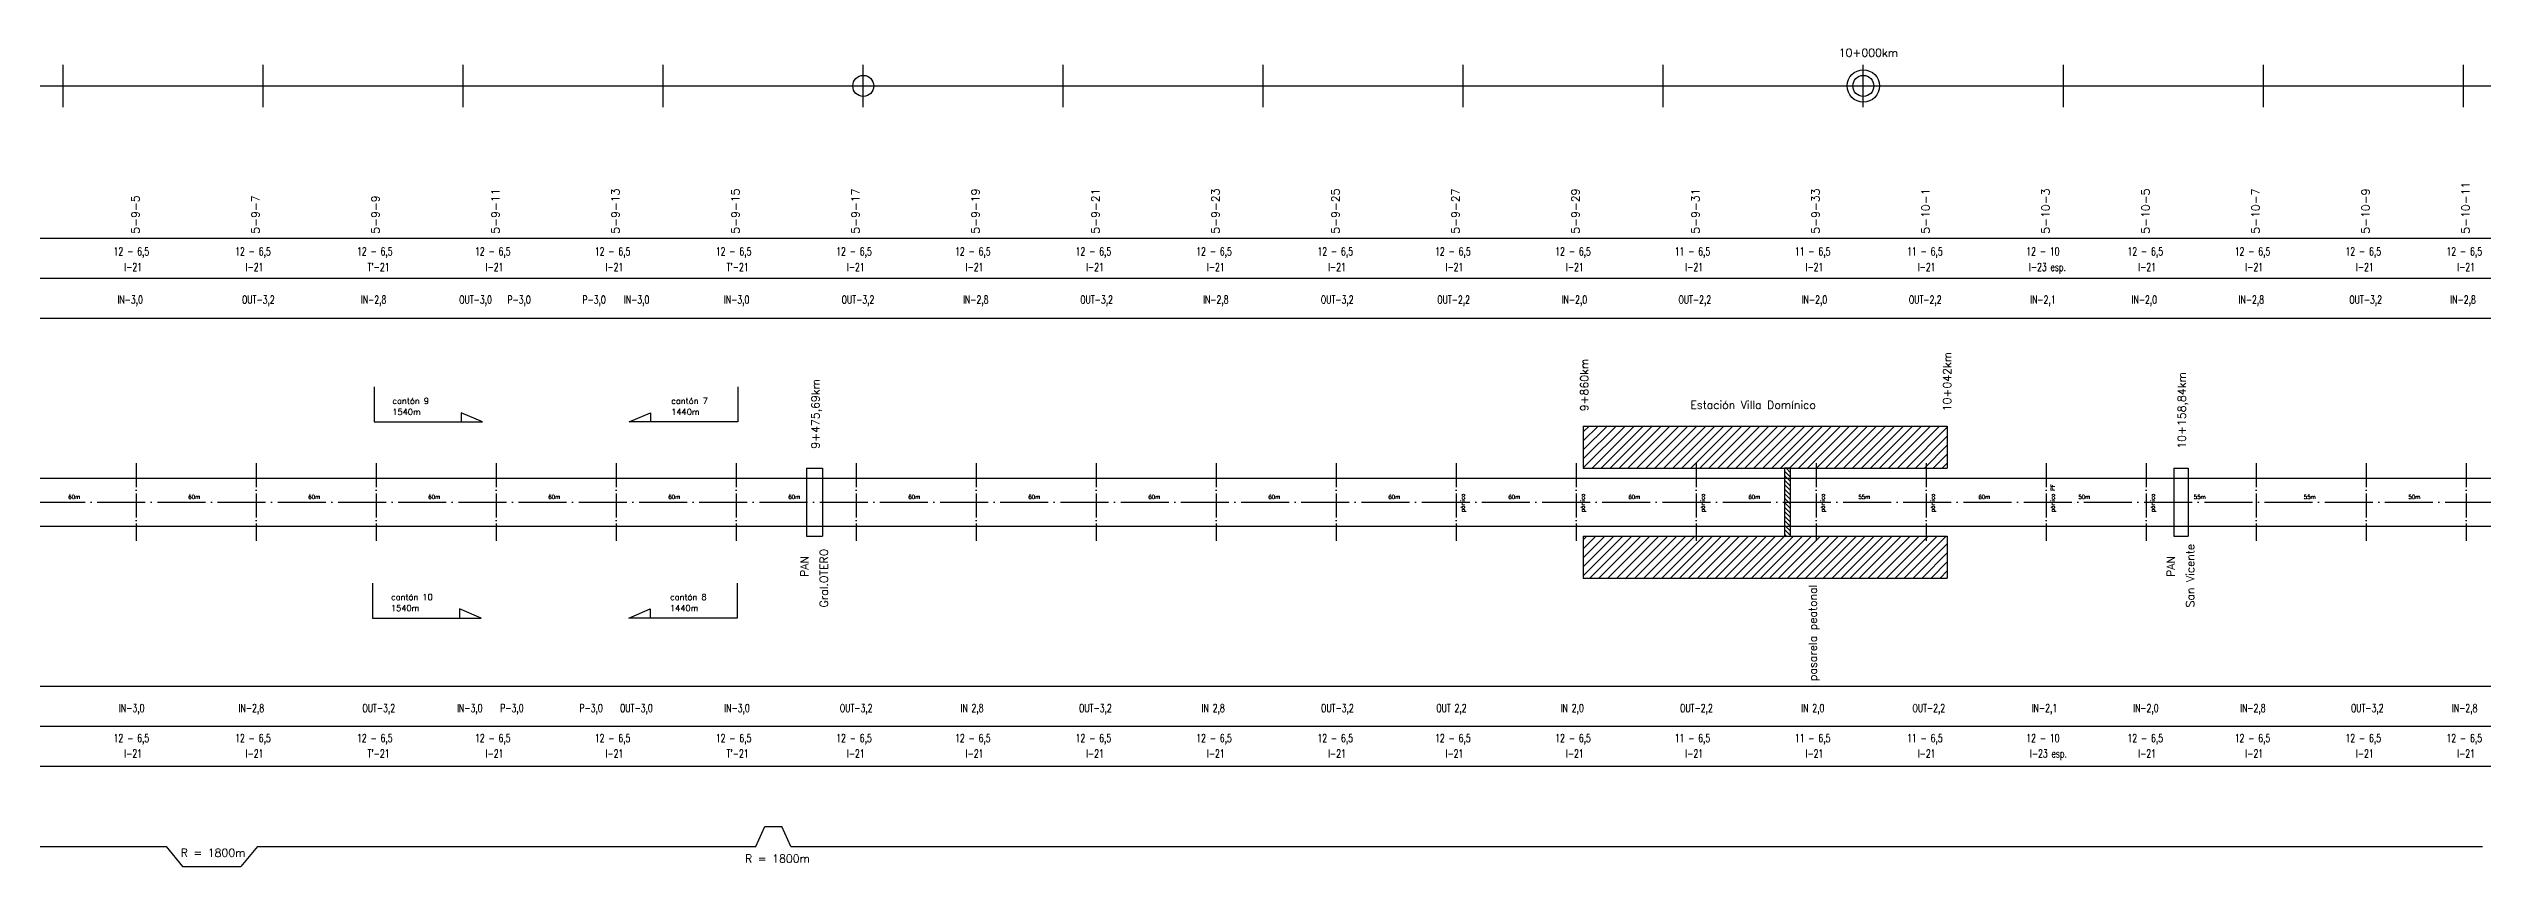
# Model space of a CAD drawing. Header units: millimetres. Extents: x 56 to 21898, y 145 to 1565.
# Drawn here: x 5161 to 6378, y 145 to 554 of the extents above; entities that cross this region are included whole.
import ezdxf

# ---------------------------------------------------------------- set-up
doc = ezdxf.new("R2010")
doc.units = ezdxf.units.MM
doc.linetypes.add('ACAD_ISO04W100', pattern=[30, 24, -3, 0, -3])
for name, color, linetype in [('catenaria via ascendente', 7, 'Continuous'), ('catenaria vía descendente', 7, 'Continuous'), ('Eje de entrevías', 1, 'Continuous'), ('longitud vano', 7, 'Continuous'), ('Nº de poste', 6, 'Continuous'), ('progresivas', 4, 'Continuous'), ('TEXTOS', 3, 'Continuous')]:
    doc.layers.add(name, color=color, linetype=linetype)
doc.styles.add('STYLE1', font='romans.shx')
pattern_1 = [(45, (-171.9055, -722.557), (-2.245064, 2.245064), [])]

msp = doc.modelspace()

# ---------------------------------------------------------------- hatches: boundary and pattern name
h = msp.add_hatch()
h.set_pattern_fill('ANSI31', color=8, style=0)
h.set_pattern_definition(pattern_1)
h.paths.add_polyline_path([(6110.2, 365), (5928.2, 365), (5928.2, 344), (6110.2, 344)])
h = msp.add_hatch()
h.set_pattern_fill('ANSI31', color=8, scale=0.5, angle=90, style=0)
h.set_pattern_definition([(135, (-184.6494, -722.5569), (-1.122532, -1.122532), [])])
h.paths.add_polyline_path([(6031.8, 310), (6031.8, 344), (6028.8, 344), (6028.8, 310)])
h = msp.add_hatch()
h.set_pattern_fill('ANSI31', color=8, style=0)
h.set_pattern_definition(pattern_1)
h.paths.add_polyline_path([(6110.2, 310), (5928.2, 310), (5928.2, 289), (6110.2, 289)])

# ---------------------------------------------------------------- linework, layer by layer
for p, q in [((5168.2, 524.4), (5168.2, 545.6)), ((5268.2, 524.4), (5268.2, 545.6)), ((5368.2, 524.4), (5368.2, 545.6)), ((5468.2, 524.4), (5468.2, 545.6)), ((5568.2, 524.4), (5568.2, 545.6)), ((5668.2, 524.4), (5668.2, 545.6)), ((5768.2, 524.4), (5768.2, 545.6)), ((5868.2, 524.4), (5868.2, 545.6)), ((5968.2, 524.4), (5968.2, 545.6)), ((6068.2, 524.4), (6068.2, 545.6)), ((6168.2, 524.4), (6168.2, 545.6)), ((6268.2, 524.4), (6268.2, 545.6)), ((6368.2, 524.4), (6368.2, 545.6)), ((68.2, 535), (21897.6, 535)), ((68.2, 459), (21897.6, 459)), ((68.2, 439), (21897.6, 439)), ((68.2, 419), (21897.6, 419)), ((5323.6, 384.6), (5323.6, 367.1)), ((5505.4, 384.6), (5505.4, 367.1)), ((5323.6, 367.1), (5377.8, 367.1)), ((5377.8, 367.1), (5367.1, 371.7)), ((5367.1, 371.7), (5367.1, 367.1)), ((5451.2, 367.1), (5461.9, 371.7)), ((5505.4, 367.1), (5451.2, 367.1)), ((5461.9, 371.7), (5461.9, 367.1)), ((5928.2, 365), (5928.2, 344)), ((6110.2, 365), (6110.2, 344)), ((5539.8, 344), (5547.8, 344)), ((5539.8, 344), (5539.8, 310)), ((5547.8, 344), (5547.8, 310)), ((6223.4, 344), (6230.6, 344)), ((6223.4, 344), (6223.4, 310)), ((6230.6, 344), (6230.6, 310)), ((5539.8, 310), (5547.8, 310)), ((5928.2, 310), (5928.2, 289)), ((6110.2, 310), (6110.2, 289)), ((6223.4, 310), (6230.6, 310)), ((5322.9, 286.5), (5322.9, 269.1)), ((5505.2, 286.5), (5505.2, 269.1)), ((5322.9, 269.1), (5377.1, 269.1)), ((5377.1, 269.1), (5366.4, 273.7)), ((5366.4, 273.7), (5366.4, 269.1)), ((5451, 269.1), (5461.7, 273.7)), ((5505.2, 269.1), (5451, 269.1)), ((5461.7, 273.7), (5461.7, 269.1)), ((68.2, 235), (21897.6, 235)), ((68.2, 215), (21897.6, 215)), ((68.2, 195), (21897.6, 195)), ((5514.4, 155), (5518.9, 165)), ((5518.9, 165), (5527.5, 165)), ((5531.9, 155), (5527.5, 165)), ((4847.2, 155), (5219.6, 155)), ((5219.6, 155), (5227.8, 145)), ((5265.3, 155), (5257, 145)), ((5265.3, 155), (5514.4, 155)), ((5531.9, 155), (6377.7, 155)), ((5227.8, 145), (5257, 145))]:
    msp.add_line(p, q)
at = {"linetype": 'ACAD_ISO04W100', "ltscale": 0.5}
for p, q in [((5204.6, 346.5), (5204.6, 307.6)), ((5264.6, 346.5), (5264.6, 307.6)), ((5324.6, 346.5), (5324.6, 307.6)), ((5384.6, 346.5), (5384.6, 307.6)), ((5444.6, 346.5), (5444.6, 307.6)), ((5504.6, 346.5), (5504.6, 307.6)), ((5564.6, 346.5), (5564.6, 307.6)), ((5624.6, 346.5), (5624.6, 307.6)), ((5684.6, 346.5), (5684.6, 307.6)), ((5744.6, 346.5), (5744.6, 307.6)), ((5804.6, 346.5), (5804.6, 307.6)), ((5864.6, 346.5), (5864.6, 307.6)), ((5924.6, 346.5), (5924.6, 307.6)), ((5984.6, 346.5), (5984.6, 307.6)), ((6044.6, 346.5), (6044.6, 307.6)), ((6099.6, 346.5), (6099.6, 307.6)), ((6159.6, 346.5), (6159.6, 307.6)), ((6209.6, 346.5), (6209.6, 307.6)), ((6264.6, 346.5), (6264.6, 307.6)), ((6319.6, 346.5), (6319.6, 307.6)), ((6369.6, 346.5), (6369.6, 307.6))]:
    msp.add_line(p, q, dxfattribs=at)
msp.add_lwpolyline([(6031.8, 310), (6031.8, 344), (6028.8, 344), (6028.8, 310)], close=True)
for centre, radius in [((5568.2, 535), 5.24), ((6068.2, 535), 8.09), ((6068.2, 535), 5.24)]:
    msp.add_circle(centre, radius)
at = {"layer": 'catenaria via ascendente'}
for p, q in [((5928.2, 365), (6110.2, 365)), ((5928.2, 344), (6110.2, 344)), ((68.2, 339), (21897.6, 339))]:
    msp.add_line(p, q, dxfattribs=at)
at = {"layer": 'catenaria vía descendente'}
for p, q in [((68.2, 315), (21897.6, 315)), ((5928.2, 310), (6110.2, 310)), ((5928.2, 289), (6110.2, 289))]:
    msp.add_line(p, q, dxfattribs=at)
at = {"layer": 'Eje de entrevías', "linetype": 'ACAD_ISO04W100'}
msp.add_line((68.2, 327), (21897.6, 327), dxfattribs=at)

# ---------------------------------------------------------------- texts
at = {"layer": 'longitud vano', "linetype": 'Continuous', "style": 'STYLE1'}
for s, p in [('60m', (5170.7, 328.6)), ('60m', (5230.7, 328.6)), ('60m', (5290.7, 328.6)), ('60m', (5350.7, 328.6)), ('60m', (5410.7, 328.6)), ('60m', (5470.7, 328.6)), ('60m', (5530.7, 328.6)), ('60m', (5590.7, 328.6)), ('60m', (5650.7, 328.6)), ('60m', (5710.7, 328.6)), ('60m', (5770.7, 328.6)), ('60m', (5830.7, 328.6)), ('60m', (5890.7, 328.6)), ('60m', (5950.7, 328.6)), ('60m', (6010.7, 328.6)), ('55m', (6065.7, 328.6)), ('60m', (6125.7, 328.6)), ('50m', (6175.7, 328.6)), ('55m', (6233.4, 328.6)), ('55m', (6288.4, 328.6)), ('50m', (6340.7, 328.6))]:
    msp.add_text(s, height=2, dxfattribs=at).set_placement(p)
at = {"layer": 'Nº de poste', "linetype": 'Continuous', "style": 'STYLE1'}
for s, p in [('5-9-5', (5206.3, 461.1)), ('5-9-7', (5266.3, 461.1)), ('5-9-9', (5326.3, 461.1)), ('5-9-11', (5386.3, 461.1)), ('5-9-13', (5446.3, 461.1)), ('5-9-15', (5506.3, 461.1)), ('5-9-17', (5566.3, 461.1)), ('5-9-19', (5626.3, 461.1)), ('5-9-21', (5686.3, 461.1)), ('5-9-23', (5746.3, 461.1)), ('5-9-25', (5806.3, 461.1)), ('5-9-27', (5866.3, 461.1)), ('5-9-29', (5926.3, 461.1)), ('5-9-31', (5986.3, 461.1)), ('5-9-33', (6046.3, 461.1)), ('5-10-1', (6101.3, 461.1)), ('5-10-3', (6161.3, 461.1)), ('5-10-5', (6211.3, 461.1)), ('5-10-7', (6266.3, 461.1)), ('5-10-9', (6321.3, 461.1)), ('5-10-11', (6371.3, 461.1))]:
    msp.add_text(s, height=4, rotation=90, dxfattribs=at).set_placement(p)
at = {"layer": 'progresivas', "linetype": 'Continuous', "style": 'STYLE1'}
msp.add_text('10+000km', height=4, dxfattribs=at).set_placement((6055.9, 549.6))
for s, p in [('9+860km', (5930.7, 372.4)), ('10+042km', (6112.1, 372.4)), ('10+158,84km', (6229.4, 353.7)), ('9+475,69km', (5546.3, 353.7))]:
    msp.add_text(s, height=4, rotation=90, dxfattribs=at).set_placement(p)
at = {"layer": 'TEXTOS', "linetype": 'Continuous', "style": 'STYLE1', "width": 0.7}
for s, p in [('12 - 6,5', (5193.4, 450.3)), ('12 - 6,5', (5254.2, 450.3)), ('12 - 6,5', (5315.1, 450.3)), ('12 - 6,5', (5374.1, 450.3)), ('12 - 6,5', (5434, 450.3)), ('12 - 6,5', (5494.5, 450.3)), ('12 - 6,5', (5554.7, 450.3)), ('12 - 6,5', (5614.1, 450.3)), ('12 - 6,5', (5674.4, 450.3)), ('12 - 6,5', (5734.7, 450.3)), ('12 - 6,5', (5795.3, 450.3)), ('12 - 6,5', (5854.1, 450.3)), ('12 - 6,5', (5914.2, 450.3)), ('11 - 6,5', (5973.9, 450.3)), ('11 - 6,5', (6034, 450.3)), ('11 - 6,5', (6090.1, 450.3)), ('12 - 10', (6149.7, 450.3)), ('12 - 6,5', (6200.3, 450.3)), ('12 - 6,5', (6253.9, 450.3)), ('12 - 6,5', (6309.3, 450.3)), ('12 - 6,5', (6359.8, 450.3)), ('I-21', (5198.7, 442.5)), ('I-21', (5259.4, 442.5)), ("T'-21", (5320.3, 442.5)), ('I-21', (5379.4, 442.5)), ('I-21', (5439.3, 442.5)), ("T'-21", (5499.8, 442.5)), ('I-21', (5560, 442.5)), ('I-21', (5619.4, 442.5)), ('I-21', (5679.6, 442.5)), ('I-21', (5740, 442.5)), ('I-21', (5800.6, 442.5)), ('I-21', (5859.3, 442.5)), ('I-21', (5919.5, 442.5)), ('I-21', (5979.2, 442.5)), ('I-21', (6039.3, 442.5)), ('I-21', (6095.4, 442.5)), ('I-23 esp.', (6151, 442.5)), ('I-21', (6205.6, 442.5)), ('I-21', (6259.2, 442.5)), ('I-21', (6314.5, 442.5)), ('I-21', (6365.1, 442.5)), ('IN-3,0', (5195.3, 426.2)), ('OUT-3,2', (5257.6, 426.2)), ('IN-2,8', (5317, 426.2)), ('OUT-3,0', (5366.2, 426.2)), ('P-3,0', (5390.3, 426.2)), ('P-3,0', (5427.8, 426.2)), ('IN-3,0', (5448.5, 426.2)), ('IN-3,0', (5498.5, 426.2)), ('OUT-3,2', (5557.4, 426.2)), ('IN-2,8', (5618.1, 426.2)), ('OUT-3,2', (5676.7, 426.2)), ('IN-2,8', (5738.1, 426.2)), ('OUT-3,2', (5797, 426.2)), ('OUT-2,2', (5855.2, 426.2)), ('IN-2,0', (5917.4, 426.2)), ('OUT-2,2', (5975.8, 426.2)), ('IN-2,0', (6037.4, 426.2)), ('OUT-2,2', (6091, 426.2)), ('IN-2,1', (6151.6, 426.2)), ('IN-2,0', (6202.3, 426.2)), ('IN-2,8', (6255.8, 426.2)), ('OUT-3,2', (6311.2, 426.2)), ('IN-2,8', (6361.7, 426.2)), ('IN-3,0', (5196.1, 222.1)), ('IN-2,8', (5255.9, 222.1)), ('OUT-3,2', (5317.8, 222.1)), ('IN-3,0', (5365.1, 222.1)), ('P-3,0', (5386.7, 222.1)), ('P-3,0', (5426.3, 222.1)), ('OUT-3,0', (5446.6, 222.1)), ('IN-3,0', (5498.7, 222.1)), ('OUT-3,2', (5556.5, 222.1)), ('IN 2,8', (5616.8, 222.1)), ('OUT-3,2', (5676.1, 222.1)), ('IN 2,8', (5737.4, 222.1)), ('OUT-3,2', (5797.1, 222.1)), ('OUT 2,2', (5854.7, 222.1)), ('IN 2,0', (5916.9, 222.1)), ('OUT-2,2', (5976.6, 222.1)), ('IN 2,0', (6037.2, 222.1)), ('OUT-2,2', (6092.8, 222.1)), ('IN-2,1', (6152.4, 222.1)), ('IN-2,0', (6203.1, 222.1)), ('IN-2,8', (6256.6, 222.1)), ('OUT-3,2', (6312, 222.1)), ('IN-2,8', (6362.5, 222.1)), ('12 - 6,5', (5193.4, 207.1)), ('12 - 6,5', (5254.2, 207.1)), ('12 - 6,5', (5315.1, 207.1)), ('12 - 6,5', (5374.1, 207.1)), ('12 - 6,5', (5434, 207.1)), ('12 - 6,5', (5494.5, 207.1)), ('12 - 6,5', (5554.7, 207.1)), ('12 - 6,5', (5614.1, 207.1)), ('12 - 6,5', (5674.4, 207.1)), ('12 - 6,5', (5734.7, 207.1)), ('12 - 6,5', (5795.3, 207.1)), ('12 - 6,5', (5854.1, 207.1)), ('12 - 6,5', (5914.2, 207.1)), ('11 - 6,5', (5973.9, 207.1)), ('11 - 6,5', (6034, 207.1)), ('11 - 6,5', (6090.1, 207.1)), ('12 - 10', (6149.7, 207.1)), ('12 - 6,5', (6200.3, 207.1)), ('12 - 6,5', (6253.9, 207.1)), ('12 - 6,5', (6309.3, 207.1)), ('12 - 6,5', (6359.8, 207.1)), ('I-21', (5198.7, 199.4)), ('I-21', (5259.4, 199.4)), ("T'-21", (5320.3, 199.4)), ('I-21', (5379.4, 199.4)), ('I-21', (5439.3, 199.4)), ("T'-21", (5499.8, 199.4)), ('I-21', (5560, 199.4)), ('I-21', (5619.4, 199.4)), ('I-21', (5679.6, 199.4)), ('I-21', (5740, 199.4)), ('I-21', (5800.6, 199.4)), ('I-21', (5859.3, 199.4)), ('I-21', (5919.5, 199.4)), ('I-21', (5979.2, 199.4)), ('I-21', (6039.3, 199.4)), ('I-21', (6095.4, 199.4)), ('I-23 esp.', (6151.5, 199.4)), ('I-21', (6205.6, 199.4)), ('I-21', (6259.2, 199.4)), ('I-21', (6314.5, 199.4)), ('I-21', (6365.1, 199.4))]:
    msp.add_text(s, height=4, dxfattribs=at).set_placement(p)
at = {"layer": 'TEXTOS', "linetype": 'Continuous', "style": 'STYLE1'}
for s, height, p in [('cantón 9', 3, (5332.8, 376.1)), ('cantón 7', 3, (5472.2, 376.1)), ('Estación Villa Domínico', 4, (5981.7, 373.6)), ('1540m', 3, (5332.8, 370.6)), ('1440m', 3, (5472.2, 370.6)), ('cantón 10', 3, (5332.1, 278.1)), ('cantón 8', 3, (5471.6, 278.1)), ('1540m', 3, (5332.1, 272.6)), ('1440m', 3, (5471.6, 272.6)), ('R = 1800m', 4, (5226.9, 149.8)), ('R = 1800m', 4, (5509.1, 146.9))]:
    msp.add_text(s, height=height, dxfattribs=at).set_placement(p)
at = {"layer": 'TEXTOS', "color": 6, "linetype": 'Continuous', "style": 'STYLE1'}
for s, p in [('pórtico', (5868.9, 322)), ('pórtico', (5928.9, 322)), ('pórtico', (5988.9, 322)), ('pórtico', (6048.9, 322)), ('pórtico', (6103.9, 322)), ('pórtico PF', (6163.9, 322)), ('pórtico', (6213.9, 322))]:
    msp.add_text(s, height=2, rotation=90, dxfattribs=at).set_placement(p)
at = {"layer": 'TEXTOS', "linetype": 'Continuous', "style": 'STYLE1'}
for s, p in [('San Vicente', (6233.6, 274.4)), ('PAN', (5540.8, 289.6)), ('Gral.OTERO', (5550.5, 274.4)), ('PAN', (6223.9, 289.6)), ('pasarela peatonal', (6044.9, 237.6))]:
    msp.add_text(s, height=4, rotation=90, dxfattribs=at).set_placement(p)

doc.saveas('drawing.dxf')
